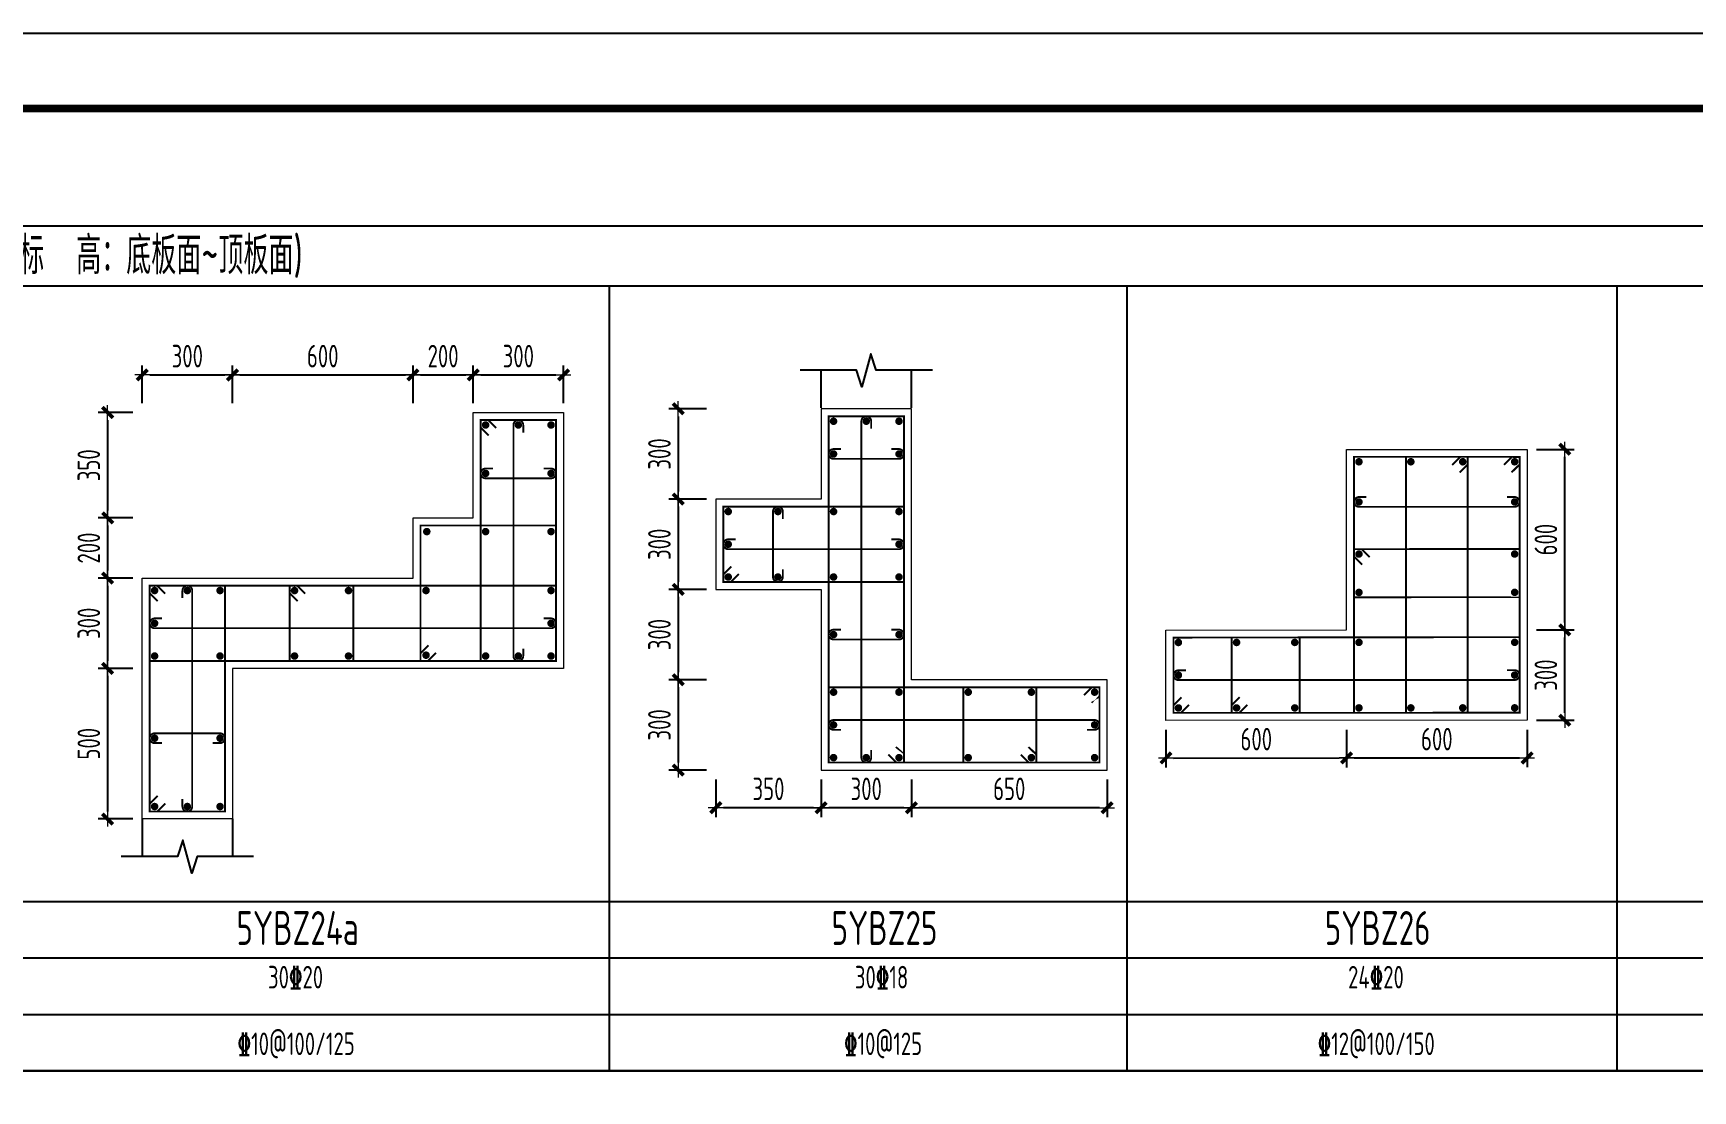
# Model space of a CAD drawing. Extents: x 292423 to 376523, y 106557 to 361882.
# Drawn here: x 321798 to 343859, y 151904 to 165957 of the extents above; entities that cross this region are included whole.
import ezdxf
from ezdxf.enums import TextEntityAlignment as Align

# ---------------------------------------------------------------- set-up
doc = ezdxf.new("R2010")
doc.units = 0
doc.header["$LTSCALE"] = 1000
doc.layers.get('0').update_dxf_attribs({"linetype": 'CONTINUOUS'})
doc.layers.get('Defpoints').update_dxf_attribs({"linetype": 'CONTINUOUS'})
for name, color, linetype in [('1508', 2, 'CONTINUOUS'), ('Note', 7, 'CONTINUOUS'), ('TAB', 7, 'CONTINUOUS'), ('THIN', 7, 'CONTINUOUS'), ('tk', 7, 'CONTINUOUS')]:
    doc.layers.add(name, color=color, linetype=linetype)
for name, color, linetype, lineweight in [('REIN', 6, 'CONTINUOUS', 18), ('Z-柱大样外框', 7, 'ByLayer', 18), ('Z-详图标注', 3, 'CONTINUOUS', 18)]:
    doc.layers.add(name, color=color, linetype=linetype, lineweight=lineweight)
doc.styles.get("Standard").update_dxf_attribs({"font": 'tssdeng.shx', "width": 0.7, "bigfont": 'tssdchn.shx'})
doc.styles.add('TCCAD_Dimension', font='Tssdeng.shx', dxfattribs={"width": 0.7, "bigfont": 'tssdchn.shx'})
doc.dimstyles.new('TCCAD_25_100', dxfattribs={"dimtxt": 300, "dimasz": 100, "dimexe": 125, "dimexo": 125, "dimgap": 100, "dimtad": 1, "dimdec": 0, "dimlfac": 0.25, "dimzin": 0, "dimdsep": 46, "dimtxsty": 'TCCAD_Dimension', "dimblk": '_TCDBK25_100', "dimcen": 0, "dimclrt": 7, "dimadec": 0, "dimazin": 0, "dimtfac": 1, "dimtdec": 0, "dimtix": 1, "dimtmove": 2, "dimatfit": 3, "dimfxl": 1, "dimtolj": 1, "dimtzin": 0, "dimarcsym": 0})

# ---------------------------------------------------------------- blocks, each defined once
blk = doc.blocks.new('_TCDBK25_100')
blk.add_line((-1, 0), (1, 0))
at = {"const_width": 0.5}
blk.add_lwpolyline([(-0.7, -0.7), (0.7, 0.7)], dxfattribs=at)
blk = doc.blocks.new('*D773')
at = {"layer": 'Defpoints', "color": 0}
for p in [(324446.6905298473, 161416.0477188519), (323246.6905298473, 160916.0477188519), (324446.6905298473, 160916.0477188519)]:
    blk.add_point(p, dxfattribs=at)
at = {"layer": 'Z-详图标注', "color": 0, "lineweight": -2}
for p, q in [((323246.6905298473, 161041.0477188519), (323246.6905298473, 161541.0477188519)), ((324446.6905298473, 161041.0477188519), (324446.6905298473, 161541.0477188519)), ((323346.6905298473, 161416.0477188519), (324346.6905298473, 161416.0477188519))]:
    blk.add_line(p, q, dxfattribs=at)
at = {"layer": 'Z-详图标注', "color": 0, "lineweight": -2, "xscale": 100, "yscale": 100, "zscale": 100, "rotation": 180}
blk.add_blockref('_TCDBK25_100', (323246.6905298473, 161416.0477188519), dxfattribs=at)
at = {"layer": 'Z-详图标注', "color": 0, "lineweight": -2, "xscale": 100, "yscale": 100, "zscale": 100}
blk.add_blockref('_TCDBK25_100', (324446.6905298473, 161416.0477188519), dxfattribs=at)
at = {"layer": 'Z-详图标注', "color": 7, "insert": (323846.6905298473, 161666.0477188519), "char_height": 300, "attachment_point": 5, "style": 'TCCAD_Dimension'}
blk.add_mtext('\\A1;300', dxfattribs=at)
blk = doc.blocks.new('*D774')
at = {"layer": 'Defpoints', "color": 0}
for p in [(326846.6905298472, 161416.0477188519), (324446.6905298473, 160916.0477188519, -8.655515482728486e-09), (326846.6905298472, 160916.0477188519, -8.655515482728486e-09)]:
    blk.add_point(p, dxfattribs=at)
at = {"layer": 'Z-详图标注', "color": 0, "lineweight": -2}
for p, q in [((324446.6905298473, 161041.0477188519), (324446.6905298473, 161541.0477188519)), ((326846.6905298472, 161041.0477188519), (326846.6905298472, 161541.0477188519)), ((324546.6905298473, 161416.0477188519), (326746.6905298472, 161416.0477188519))]:
    blk.add_line(p, q, dxfattribs=at)
at = {"layer": 'Z-详图标注', "color": 0, "lineweight": -2, "xscale": 100, "yscale": 100, "zscale": 100, "rotation": 180}
blk.add_blockref('_TCDBK25_100', (324446.6905298473, 161416.0477188519), dxfattribs=at)
at = {"layer": 'Z-详图标注', "color": 0, "lineweight": -2, "xscale": 100, "yscale": 100, "zscale": 100}
blk.add_blockref('_TCDBK25_100', (326846.6905298472, 161416.0477188519), dxfattribs=at)
at = {"layer": 'Z-详图标注', "color": 7, "insert": (325646.6905298473, 161666.0477188519), "char_height": 300, "attachment_point": 5, "style": 'TCCAD_Dimension'}
blk.add_mtext('\\A1;600', dxfattribs=at)
blk = doc.blocks.new('*D775')
at = {"layer": 'Defpoints', "color": 0}
for p in [(328846.6905298473, 161416.0477188518), (327646.6905298473, 160916.0477188519), (328846.6905298473, 160916.0477188519)]:
    blk.add_point(p, dxfattribs=at)
at = {"layer": 'Z-详图标注', "color": 0, "lineweight": -2}
for p, q in [((327646.6905298473, 161041.0477188519), (327646.6905298473, 161541.0477188518)), ((328846.6905298473, 161041.0477188519), (328846.6905298473, 161541.0477188518)), ((327746.6905298473, 161416.0477188518), (328746.6905298473, 161416.0477188518))]:
    blk.add_line(p, q, dxfattribs=at)
at = {"layer": 'Z-详图标注', "color": 0, "lineweight": -2, "xscale": 100, "yscale": 100, "zscale": 100, "rotation": 180}
blk.add_blockref('_TCDBK25_100', (327646.6905298473, 161416.0477188518), dxfattribs=at)
at = {"layer": 'Z-详图标注', "color": 0, "lineweight": -2, "xscale": 100, "yscale": 100, "zscale": 100}
blk.add_blockref('_TCDBK25_100', (328846.6905298473, 161416.0477188518), dxfattribs=at)
at = {"layer": 'Z-详图标注', "color": 7, "insert": (328246.6905298473, 161666.0477188518), "char_height": 300, "attachment_point": 5, "style": 'TCCAD_Dimension'}
blk.add_mtext('\\A1;300', dxfattribs=at)
blk = doc.blocks.new('*D776')
at = {"layer": 'Defpoints', "color": 0}
for p in [(323246.6905298473, 160916.0477188519, -8.655515482728486e-09), (322787.1181685221, 159516.0538223674), (323246.6905298473, 159516.0538223674, -8.655515482728486e-09)]:
    blk.add_point(p, dxfattribs=at)
at = {"layer": 'Z-详图标注', "color": 0, "lineweight": -2}
for p, q in [((323121.6905298473, 160916.0477188519), (322662.1181685221, 160916.0477188519)), ((322787.1181685221, 160816.0477188519), (322787.1181685221, 159616.0538223674)), ((323121.6905298473, 159516.0538223674), (322662.1181685221, 159516.0538223674))]:
    blk.add_line(p, q, dxfattribs=at)
at = {"layer": 'Z-详图标注', "color": 0, "lineweight": -2, "xscale": 100, "yscale": 100, "zscale": 100}
for p, rotation in [((322787.1181685221, 160916.0477188519), 90), ((322787.1181685221, 159516.0538223674), 270)]:
    blk.add_blockref('_TCDBK25_100', p, dxfattribs=dict(at, rotation=rotation))
at = {"layer": 'Z-详图标注', "color": 7, "insert": (322537.118168522, 160216.0507706097), "char_height": 300, "attachment_point": 5, "rotation": 90, "style": 'TCCAD_Dimension'}
blk.add_mtext('\\A1;350', dxfattribs=at)
blk = doc.blocks.new('*D777')
at = {"layer": 'Defpoints', "color": 0}
for p in [(323246.6905298473, 158715.9973648479), (322787.1181685222, 157515.9955615365), (323246.6905298472, 157515.9955615365)]:
    blk.add_point(p, dxfattribs=at)
at = {"layer": 'Z-详图标注', "color": 0, "lineweight": -2}
for p, q in [((323121.6905298473, 158715.9973648479), (322662.1181685222, 158715.9973648479)), ((322787.1181685222, 158615.9973648479), (322787.1181685222, 157615.9955615365)), ((323121.6905298472, 157515.9955615365), (322662.1181685222, 157515.9955615365))]:
    blk.add_line(p, q, dxfattribs=at)
at = {"layer": 'Z-详图标注', "color": 0, "lineweight": -2, "xscale": 100, "yscale": 100, "zscale": 100}
for p, rotation in [((322787.1181685222, 158715.9973648479), 90), ((322787.1181685222, 157515.9955615365), 270)]:
    blk.add_blockref('_TCDBK25_100', p, dxfattribs=dict(at, rotation=rotation))
at = {"layer": 'Z-详图标注', "color": 7, "insert": (322537.1181685221, 158115.9964631922), "char_height": 300, "attachment_point": 5, "rotation": 90, "style": 'TCCAD_Dimension'}
blk.add_mtext('\\A1;300', dxfattribs=at)
blk = doc.blocks.new('*D778')
at = {"layer": 'Defpoints', "color": 0}
for p in [(323246.6905298472, 157515.9955615365), (322787.1181685221, 155516.0033990054), (323246.6905298472, 155516.0033990054)]:
    blk.add_point(p, dxfattribs=at)
at = {"layer": 'Z-详图标注', "color": 0, "lineweight": -2}
for p, q in [((323121.6905298472, 157515.9955615365), (322662.1181685221, 157515.9955615365)), ((322787.1181685221, 157415.9955615365), (322787.1181685221, 155616.0033990054)), ((323121.6905298472, 155516.0033990054), (322662.1181685221, 155516.0033990054))]:
    blk.add_line(p, q, dxfattribs=at)
at = {"layer": 'Z-详图标注', "color": 0, "lineweight": -2, "xscale": 100, "yscale": 100, "zscale": 100}
for p, rotation in [((322787.1181685221, 157515.9955615365), 90), ((322787.1181685221, 155516.0033990054), 270)]:
    blk.add_blockref('_TCDBK25_100', p, dxfattribs=dict(at, rotation=rotation))
at = {"layer": 'Z-详图标注', "color": 7, "insert": (322537.118168522, 156515.999480271), "char_height": 300, "attachment_point": 5, "rotation": 90, "style": 'TCCAD_Dimension'}
blk.add_mtext('\\A1;500', dxfattribs=at)
blk = doc.blocks.new('*D779')
at = {"layer": 'Defpoints', "color": 0}
for p in [(333471.7982475754, 156165.9658336733), (336071.7982475754, 156165.9658336733), (333471.7982475754, 155665.9658336733)]:
    blk.add_point(p, dxfattribs=at)
at = {"layer": 'Z-详图标注', "color": 0, "lineweight": -2}
for p, q in [((333471.7982475754, 156040.9658336733), (333471.7982475754, 155540.9658336733)), ((336071.7982475754, 156040.9658336733), (336071.7982475754, 155540.9658336733)), ((335971.7982475754, 155665.9658336733), (333571.7982475754, 155665.9658336733))]:
    blk.add_line(p, q, dxfattribs=at)
at = {"layer": 'Z-详图标注', "color": 0, "lineweight": -2, "xscale": 100, "yscale": 100, "zscale": 100, "rotation": 180}
blk.add_blockref('_TCDBK25_100', (333471.7982475754, 155665.9658336733), dxfattribs=at)
at = {"layer": 'Z-详图标注', "color": 0, "lineweight": -2, "xscale": 100, "yscale": 100, "zscale": 100}
blk.add_blockref('_TCDBK25_100', (336071.7982475754, 155665.9658336733), dxfattribs=at)
at = {"layer": 'Z-详图标注', "color": 7, "insert": (334771.7982475754, 155915.9658336733), "char_height": 300, "attachment_point": 5, "style": 'TCCAD_Dimension'}
blk.add_mtext('\\A1;650', dxfattribs=at)
blk = doc.blocks.new('*D780')
at = {"layer": 'Defpoints', "color": 0}
for p in [(332271.7982475752, 156165.9658336733), (333471.7982475754, 156165.9658336733), (332271.7982475752, 155665.9658336732)]:
    blk.add_point(p, dxfattribs=at)
at = {"layer": 'Z-详图标注', "color": 0, "lineweight": -2}
for p, q in [((332271.7982475752, 156040.9658336733), (332271.7982475752, 155540.9658336732)), ((333471.7982475754, 156040.9658336733), (333471.7982475754, 155540.9658336732)), ((333371.7982475754, 155665.9658336732), (332371.7982475752, 155665.9658336732))]:
    blk.add_line(p, q, dxfattribs=at)
at = {"layer": 'Z-详图标注', "color": 0, "lineweight": -2, "xscale": 100, "yscale": 100, "zscale": 100, "rotation": 180}
blk.add_blockref('_TCDBK25_100', (332271.7982475752, 155665.9658336732), dxfattribs=at)
at = {"layer": 'Z-详图标注', "color": 0, "lineweight": -2, "xscale": 100, "yscale": 100, "zscale": 100}
blk.add_blockref('_TCDBK25_100', (333471.7982475754, 155665.9658336732), dxfattribs=at)
at = {"layer": 'Z-详图标注', "color": 7, "insert": (332871.7982475753, 155915.9658336732), "char_height": 300, "attachment_point": 5, "style": 'TCCAD_Dimension'}
blk.add_mtext('\\A1;300', dxfattribs=at)
blk = doc.blocks.new('*D781')
at = {"layer": 'Defpoints', "color": 0}
for p in [(330871.7982475751, 156165.9658336733), (332271.7982475752, 156165.9658336733), (330871.7982475751, 155665.9658336733)]:
    blk.add_point(p, dxfattribs=at)
at = {"layer": 'Z-详图标注', "color": 0, "lineweight": -2}
for p, q in [((330871.7982475751, 156040.9658336733), (330871.7982475751, 155540.9658336733)), ((332271.7982475752, 156040.9658336733), (332271.7982475752, 155540.9658336733)), ((332171.7982475752, 155665.9658336733), (330971.7982475751, 155665.9658336733))]:
    blk.add_line(p, q, dxfattribs=at)
at = {"layer": 'Z-详图标注', "color": 0, "lineweight": -2, "xscale": 100, "yscale": 100, "zscale": 100, "rotation": 180}
blk.add_blockref('_TCDBK25_100', (330871.7982475751, 155665.9658336733), dxfattribs=at)
at = {"layer": 'Z-详图标注', "color": 0, "lineweight": -2, "xscale": 100, "yscale": 100, "zscale": 100}
blk.add_blockref('_TCDBK25_100', (332271.7982475752, 155665.9658336733), dxfattribs=at)
at = {"layer": 'Z-详图标注', "color": 7, "insert": (331571.7982475752, 155915.9658336733), "char_height": 300, "attachment_point": 5, "style": 'TCCAD_Dimension'}
blk.add_mtext('\\A1;350', dxfattribs=at)
blk = doc.blocks.new('*D782')
at = {"layer": 'Defpoints', "color": 0}
for p in [(330871.7982475754, 160965.9689807988), (330371.7982475752, 159765.9689807986), (330871.7982475755, 159765.9689807986)]:
    blk.add_point(p, dxfattribs=at)
at = {"layer": 'Z-详图标注', "color": 0, "lineweight": -2}
for p, q in [((330746.7982475754, 160965.9689807988), (330246.7982475752, 160965.9689807988)), ((330371.7982475752, 160865.9689807988), (330371.7982475752, 159865.9689807986)), ((330746.7982475755, 159765.9689807986), (330246.7982475752, 159765.9689807986))]:
    blk.add_line(p, q, dxfattribs=at)
at = {"layer": 'Z-详图标注', "color": 0, "lineweight": -2, "xscale": 100, "yscale": 100, "zscale": 100}
for p, rotation in [((330371.7982475752, 160965.9689807988), 90), ((330371.7982475752, 159765.9689807986), 270)]:
    blk.add_blockref('_TCDBK25_100', p, dxfattribs=dict(at, rotation=rotation))
at = {"layer": 'Z-详图标注', "color": 7, "insert": (330121.7982475752, 160365.9689807988), "char_height": 300, "attachment_point": 5, "rotation": 90, "style": 'TCCAD_Dimension'}
blk.add_mtext('\\A1;300', dxfattribs=at)
blk = doc.blocks.new('*D783')
at = {"layer": 'Defpoints', "color": 0}
for p in [(330871.7982475755, 159765.9689807986), (330371.7982475752, 158565.9689807985), (330871.7982475752, 158565.9689807985)]:
    blk.add_point(p, dxfattribs=at)
at = {"layer": 'Z-详图标注', "color": 0, "lineweight": -2}
for p, q in [((330746.7982475755, 159765.9689807986), (330246.7982475752, 159765.9689807986)), ((330371.7982475752, 159665.9689807986), (330371.7982475752, 158665.9689807985)), ((330746.7982475752, 158565.9689807985), (330246.7982475752, 158565.9689807985))]:
    blk.add_line(p, q, dxfattribs=at)
at = {"layer": 'Z-详图标注', "color": 0, "lineweight": -2, "xscale": 100, "yscale": 100, "zscale": 100}
for p, rotation in [((330371.7982475752, 159765.9689807986), 90), ((330371.7982475752, 158565.9689807985), 270)]:
    blk.add_blockref('_TCDBK25_100', p, dxfattribs=dict(at, rotation=rotation))
at = {"layer": 'Z-详图标注', "color": 7, "insert": (330121.7982475752, 159165.9689807986), "char_height": 300, "attachment_point": 5, "rotation": 90, "style": 'TCCAD_Dimension'}
blk.add_mtext('\\A1;300', dxfattribs=at)
blk = doc.blocks.new('*D784')
at = {"layer": 'Defpoints', "color": 0}
for p in [(330871.7982475752, 158565.9689807985), (330371.7982475752, 157365.9657383058), (330871.7982475752, 157365.9657383058)]:
    blk.add_point(p, dxfattribs=at)
at = {"layer": 'Z-详图标注', "color": 0, "lineweight": -2}
for p, q in [((330746.7982475752, 158565.9689807985), (330246.7982475752, 158565.9689807985)), ((330371.7982475752, 158465.9689807985), (330371.7982475752, 157465.9657383058)), ((330746.7982475752, 157365.9657383058), (330246.7982475752, 157365.9657383058))]:
    blk.add_line(p, q, dxfattribs=at)
at = {"layer": 'Z-详图标注', "color": 0, "lineweight": -2, "xscale": 100, "yscale": 100, "zscale": 100}
for p, rotation in [((330371.7982475752, 158565.9689807985), 90), ((330371.7982475752, 157365.9657383058), 270)]:
    blk.add_blockref('_TCDBK25_100', p, dxfattribs=dict(at, rotation=rotation))
at = {"layer": 'Z-详图标注', "color": 7, "insert": (330121.7982475752, 157965.9673595522), "char_height": 300, "attachment_point": 5, "rotation": 90, "style": 'TCCAD_Dimension'}
blk.add_mtext('\\A1;300', dxfattribs=at)
blk = doc.blocks.new('*D785')
at = {"layer": 'Defpoints', "color": 0}
for p in [(330871.7982475752, 157365.9657383058), (330371.7982475754, 156165.9658336733), (330871.7982475751, 156165.9658336733)]:
    blk.add_point(p, dxfattribs=at)
at = {"layer": 'Z-详图标注', "color": 0, "lineweight": -2}
for p, q in [((330746.7982475752, 157365.9657383058), (330246.7982475754, 157365.9657383058)), ((330371.7982475754, 157265.9657383058), (330371.7982475754, 156265.9658336733)), ((330746.7982475751, 156165.9658336733), (330246.7982475754, 156165.9658336733))]:
    blk.add_line(p, q, dxfattribs=at)
at = {"layer": 'Z-详图标注', "color": 0, "lineweight": -2, "xscale": 100, "yscale": 100, "zscale": 100}
for p, rotation in [((330371.7982475754, 157365.9657383058), 90), ((330371.7982475754, 156165.9658336733), 270)]:
    blk.add_blockref('_TCDBK25_100', p, dxfattribs=dict(at, rotation=rotation))
at = {"layer": 'Z-详图标注', "color": 7, "insert": (330121.7982475753, 156765.9657859896), "char_height": 300, "attachment_point": 5, "rotation": 90, "style": 'TCCAD_Dimension'}
blk.add_mtext('\\A1;300', dxfattribs=at)
blk = doc.blocks.new('*D792')
at = {"layer": 'Defpoints', "color": 0}
for p in [(336855.6676072713, 156826.1337864785), (339255.6675185317, 156826.7158602886), (339255.788783905, 156326.7158749939)]:
    blk.add_point(p, dxfattribs=at)
at = {"layer": 'Z-详图标注', "color": 0, "lineweight": -2}
for p, q in [((336855.6979236146, 156701.1337901548), (336855.819188988, 156201.1338048827)), ((339255.697834875, 156701.7158639649), (339255.8191002483, 156201.7158786702)), ((336955.7888697036, 156326.1580542811), (339155.7887868461, 156326.6916219192))]:
    blk.add_line(p, q, dxfattribs=at)
at = {"layer": 'Z-详图标注', "color": 0, "lineweight": -2, "xscale": 100, "yscale": 100, "zscale": 100}
for p, rotation in [((336855.7888726447, 156326.1338012064), 180.0138959883196), ((339255.788783905, 156326.7158749939), 0.01389598831960133)]:
    blk.add_blockref('_TCDBK25_100', p, dxfattribs=dict(at, rotation=rotation))
at = {"layer": 'Z-详图标注', "color": 7, "insert": (338055.7281955882, 156576.4248307475), "char_height": 300, "attachment_point": 5, "rotation": 0.013895988319601333, "style": 'TCCAD_Dimension'}
blk.add_mtext('\\A1;600', dxfattribs=at)
blk = doc.blocks.new('*D793')
at = {"layer": 'Defpoints', "color": 0}
for p in [(339255.6675185317, 156826.7158602886), (341655.6677889859, 156827.2979341859), (341655.7890543593, 156327.2979488911)]:
    blk.add_point(p, dxfattribs=at)
at = {"layer": 'Z-详图标注', "color": 0, "lineweight": -2}
for p, q in [((339255.697834875, 156701.7158639649), (339255.8191002483, 156201.7158786928)), ((341655.6981053292, 156702.2979378622), (341655.8193707025, 156202.2979525674)), ((339355.788780964, 156326.7401280912), (341555.7890573003, 156327.2736958165))]:
    blk.add_line(p, q, dxfattribs=at)
at = {"layer": 'Z-详图标注', "color": 0, "lineweight": -2, "xscale": 100, "yscale": 100, "zscale": 100}
for p, rotation in [((339255.788783905, 156326.7158750165), 180.0138959883196), ((341655.7890543593, 156327.2979488911), 0.01389598831960133)]:
    blk.add_blockref('_TCDBK25_100', p, dxfattribs=dict(at, rotation=rotation))
at = {"layer": 'Z-详图标注', "color": 7, "insert": (340455.7282864455, 156577.0069046012), "char_height": 300, "attachment_point": 5, "rotation": 0.013895988319601333, "style": 'TCCAD_Dimension'}
blk.add_mtext('\\A1;600', dxfattribs=at)
blk = doc.blocks.new('*D794')
at = {"layer": 'Defpoints', "color": 0}
for p in [(341655.6677889703, 158028.4621091901), (342155.6677889859, 158028.4621091901), (341655.6677889859, 156827.2979341859)]:
    blk.add_point(p, dxfattribs=at)
at = {"layer": 'Z-详图标注', "color": 0, "lineweight": -2}
for p, q in [((341780.6677889703, 158028.4621091901), (342280.6677889859, 158028.4621091901)), ((342155.6677889859, 156927.2979341859), (342155.6677889859, 157928.4621091901)), ((341780.6677889859, 156827.2979341859), (342280.6677889859, 156827.2979341859))]:
    blk.add_line(p, q, dxfattribs=at)
at = {"layer": 'Z-详图标注', "color": 0, "lineweight": -2, "xscale": 100, "yscale": 100, "zscale": 100}
for p, rotation in [((342155.6677889859, 158028.4621091901), 90), ((342155.6677889859, 156827.2979341859), 270)]:
    blk.add_blockref('_TCDBK25_100', p, dxfattribs=dict(at, rotation=rotation))
at = {"layer": 'Z-详图标注', "color": 7, "insert": (341905.6677889859, 157427.880021688), "char_height": 300, "attachment_point": 5, "rotation": 90, "style": 'TCCAD_Dimension'}
blk.add_mtext('\\A1;300', dxfattribs=at)
blk = doc.blocks.new('*D795')
at = {"layer": 'Defpoints', "color": 0}
for p in [(341655.6677889394, 160427.2979341868), (342155.6677889859, 160427.2979341868), (341655.6677889703, 158028.4621091901)]:
    blk.add_point(p, dxfattribs=at)
at = {"layer": 'Z-详图标注', "color": 0, "lineweight": -2}
for p, q in [((341780.6677889394, 160427.2979341868), (342280.6677889859, 160427.2979341868)), ((342155.6677889859, 158128.4621091901), (342155.6677889859, 160327.2979341868)), ((341780.6677889703, 158028.4621091901), (342280.6677889859, 158028.4621091901))]:
    blk.add_line(p, q, dxfattribs=at)
at = {"layer": 'Z-详图标注', "color": 0, "lineweight": -2, "xscale": 100, "yscale": 100, "zscale": 100}
for p, rotation in [((342155.6677889859, 160427.2979341868), 90), ((342155.6677889859, 158028.4621091901), 270)]:
    blk.add_blockref('_TCDBK25_100', p, dxfattribs=dict(at, rotation=rotation))
at = {"layer": 'Z-详图标注', "color": 7, "insert": (341905.6677889859, 159227.8800216885), "char_height": 300, "attachment_point": 5, "rotation": 90, "style": 'TCCAD_Dimension'}
blk.add_mtext('\\A1;600', dxfattribs=at)
blk = doc.blocks.new('A1tk')
at = {"layer": 'tk', "color": 5}
blk.add_lwpolyline([(0, 0), (0, 59400), (84099.99999999988, 59400), (84099.99999999988, 0)], close=True, dxfattribs=at)
at = {"layer": 'tk', "const_width": 100}
blk.add_lwpolyline([(2500, 1000), (83099.99999999988, 1000), (83099.99999999988, 58400), (2500, 58400)], close=True, dxfattribs=at)
blk = doc.blocks.new('*D864')
at = {"layer": 'Defpoints', "color": 0}
for p in [(323246.6905298473, 159516.0538223674, -8.655515482728486e-09), (322787.1181685221, 158715.9973648479), (323246.6905298473, 158715.9973648479, -8.655515482728486e-09)]:
    blk.add_point(p, dxfattribs=at)
at = {"layer": 'Z-详图标注', "color": 0, "lineweight": -2}
for p, q in [((323121.6905298473, 159516.0538223674), (322662.1181685221, 159516.0538223674)), ((322787.1181685221, 159416.0538223674), (322787.1181685221, 158815.9973648479)), ((323121.6905298473, 158715.9973648479), (322662.1181685221, 158715.9973648479))]:
    blk.add_line(p, q, dxfattribs=at)
at = {"layer": 'Z-详图标注', "color": 0, "lineweight": -2, "xscale": 100, "yscale": 100, "zscale": 100}
for p, rotation in [((322787.1181685221, 159516.0538223674), 90), ((322787.1181685221, 158715.9973648479), 270)]:
    blk.add_blockref('_TCDBK25_100', p, dxfattribs=dict(at, rotation=rotation))
at = {"layer": 'Z-详图标注', "color": 7, "insert": (322537.118168522, 159116.0255936077), "char_height": 300, "attachment_point": 5, "rotation": 90, "style": 'TCCAD_Dimension'}
blk.add_mtext('\\A1;200', dxfattribs=at)
blk = doc.blocks.new('*D865')
at = {"layer": 'Defpoints', "color": 0}
for p in [(327646.6905298473, 161416.0477188519), (326846.6905298472, 160916.0477188519, -8.655515482728486e-09), (327646.6905298473, 160916.0477188519, -8.655515482728486e-09)]:
    blk.add_point(p, dxfattribs=at)
at = {"layer": 'Z-详图标注', "color": 0, "lineweight": -2}
for p, q in [((326846.6905298472, 161041.0477188519), (326846.6905298472, 161541.0477188519)), ((327646.6905298473, 161041.0477188519), (327646.6905298473, 161541.0477188519)), ((326946.6905298472, 161416.0477188519), (327546.6905298473, 161416.0477188519))]:
    blk.add_line(p, q, dxfattribs=at)
at = {"layer": 'Z-详图标注', "color": 0, "lineweight": -2, "xscale": 100, "yscale": 100, "zscale": 100, "rotation": 180}
blk.add_blockref('_TCDBK25_100', (326846.6905298472, 161416.0477188519), dxfattribs=at)
at = {"layer": 'Z-详图标注', "color": 0, "lineweight": -2, "xscale": 100, "yscale": 100, "zscale": 100}
blk.add_blockref('_TCDBK25_100', (327646.6905298473, 161416.0477188519), dxfattribs=at)
at = {"layer": 'Z-详图标注', "color": 7, "insert": (327246.6905298473, 161666.0477188519), "char_height": 300, "attachment_point": 5, "style": 'TCCAD_Dimension'}
blk.add_mtext('\\A1;200', dxfattribs=at)

msp = doc.modelspace()

# ---------------------------------------------------------------- linework, layer by layer
at = {"layer": 'REIN', "color": 210, "const_width": 25}
for points, elevation in [([(327852.7565470252, 160609.9817016739), (327746.6905298473, 160716.0477188519), (327746.6905298472, 160816.0477188519), (328746.6905298473, 160816.0477188519), (328746.6905298472, 157616.0527820009), (327746.6905298472, 157616.042378281), (327746.6905298472, 160816.0477188519), (327846.6905298472, 160816.0477188519), (327952.7565470252, 160709.9817016739)], 8.655515482733942e-09), ([(333165.7322303973, 156372.0318508513), (333271.7982475754, 156265.9658336734), (333371.7982475754, 156265.9658336733), (333371.7982475754, 160865.9689807986), (332371.7982475752, 160865.9689807985), (332371.7982475752, 156265.9658336733), (333371.7982475754, 156265.9658336733), (333371.7982475752, 156365.9658336733), (333265.7322303973, 156472.0318508513)], -3.721519155025454e-08), ([(341349.6017717635, 160221.2319170075), (341455.6677889407, 160327.2979341863), (341555.6677889407, 160327.2979341866), (341555.6677889847, 156927.2736840506), (339355.667526043, 156926.7401163078), (339355.667781405, 160327.2979341814), (341555.6677889407, 160327.2979341866), (341555.6677889419, 160227.2979341866), (341449.6017717647, 160121.2319170077)], 8.655515482733942e-09), ([(331077.8642647534, 158872.0349979766), (330971.7982475752, 158765.9689807985), (330971.7982475752, 158665.9689807986), (333371.7982475755, 158665.9689807988), (333371.7982475754, 159665.9689807985), (330971.7982475754, 159665.9689807986), (330971.7982475752, 158665.9689807986), (331071.7982475752, 158665.9689807985), (331177.8642647532, 158772.0349979766)], -3.721519155025454e-08), ([(327152.7565470252, 157722.1198395455), (327046.6905298472, 157616.0538223675), (326946.6905298472, 157616.0538223675), (326946.6905298472, 159416.0538223675), (328746.6905298472, 159416.0538223674), (328746.6905298472, 157616.0538223675), (326946.6905298472, 157616.0538223675), (326946.6905298472, 157716.0538223675), (327052.7565470252, 157822.1198395455)], 8.655515482733942e-09), ([(323452.7570803731, 158409.9328867084), (323346.6905298472, 158515.9983705358), (323346.6905298472, 158615.9983705358), (328746.6905298473, 158616.0526779533), (328746.6905298472, 157616.0527820009), (323346.6905298473, 157615.996601914), (323346.6905298472, 158615.9983705358), (323446.6905298422, 158615.9993762287), (323552.7570803681, 158509.9338924013)], 8.655515482733942e-09), ([(323552.7565470252, 155722.0694161835), (323446.6905298473, 155616.0033990055), (323346.6905298472, 155616.0033990054), (323346.6905298472, 158615.9983705358), (324346.6905298473, 158616.0084274649), (324346.6905298473, 155616.0033990054), (323346.6905298472, 155616.0033990054), (323346.6905298473, 155716.0033990054), (323452.7565470253, 155822.0694161835)], 8.655515482733942e-09), ([(337161.720781765, 157032.2611660813), (337055.667619473, 156926.1822955751), (336955.6676224141, 156926.1580424995), (336955.6677738083, 157926.1822548543), (341555.6677889716, 157928.4135901367), (341555.6677889847, 156927.2736840506), (336955.6676224141, 156926.1580424995), (336955.6676375531, 157026.1580424995), (337061.7207998451, 157132.2369130057)], 8.655515482733942e-09), ([(335865.7322303975, 157059.899721128), (335971.7982475755, 157165.9657383059), (335971.7982475754, 157265.9657383059), (332371.7982475755, 157265.9657383059), (332371.7982475752, 156265.9658336733), (335971.7982475752, 156265.9658336733), (335971.7982475754, 157265.9657383059), (335871.7982475754, 157265.9657383059), (335765.7322303973, 157159.899721128)], -3.721519155025454e-08)]:
    msp.add_lwpolyline(points, dxfattribs=dict(at, elevation=elevation))
at = {"layer": 'REIN', "color": 6, "const_width": 25}
for points, elevation in [([(328311.6905298472, 157781.0475801445), (328311.6905298473, 157681.0475801445, -1), (328181.6905298472, 157681.0475801446), (328181.6905298472, 160751.0477188519, -1), (328311.6905298472, 160751.0477188519), (328311.6905298472, 160651.0477188519)], 8.655515482733942e-09), ([(332936.7982475754, 156430.9658336733), (332936.7982475752, 156330.9658336734, -1), (332806.7982475752, 156330.9658336734), (332806.7982475754, 160800.9689807985, -1), (332936.7982475754, 160800.9689807985), (332936.7982475754, 160700.9689807986)], -3.721519155025454e-08), ([(333206.7982475754, 160430.9689807985), (333306.7982475754, 160430.9689807985, -1), (333306.7982475754, 160300.9689807985), (332436.7982475752, 160300.9689807985, -1), (332436.7982475752, 160430.9689807985), (332536.7982475752, 160430.9689807985)], -3.721519155025454e-08), ([(328581.6905298473, 160172.5509732731), (328681.6905298473, 160172.5509732731, -1), (328681.6905298473, 160042.5509732731), (327811.6905298472, 160042.5509732731, -1), (327811.6905298472, 160172.5509732731), (327911.6905298472, 160172.5509732731)], 8.655515482733942e-09), ([(341390.6677889483, 159793.6583788316), (341490.6677889483, 159793.6583788316, -1), (341490.6677889483, 159663.6583788316), (339420.6677364506, 159663.6583788161, -1), (339420.6677364506, 159793.6583788161), (339520.6677364506, 159793.6583788161)], 8.655515482733942e-09), ([(331761.7982475755, 158830.9689807985), (331761.7982475755, 158730.9689807985, -1), (331631.7982475755, 158730.9689807986), (331631.7982475754, 159600.9689807985, -1), (331761.7982475755, 159600.9689807985), (331761.7982475754, 159500.9689807986)], -3.721519155025454e-08), ([(333206.7982475754, 159230.9689807986), (333306.7982475755, 159230.9689807986, -1), (333306.7982475754, 159100.9689807986), (331036.7982475754, 159100.9689807986, -1), (331036.7982475754, 159230.9689807985), (331136.7982475755, 159230.9689807985)], -3.721519155025454e-08), ([(323781.6905298473, 158451.0033989972), (323781.6905298473, 158551.003398997, -1), (323911.6905298473, 158551.003398997), (323911.6905298472, 155681.0033990055, -1), (323781.6905298473, 155681.0033990055), (323781.6905298473, 155781.0033990054)], 8.655515482733942e-09), ([(328581.6898648814, 158181.0510419703), (328681.6898648763, 158181.0520650026, -1), (328681.6911948184, 158051.0520650096), (323411.6911948183, 158050.9981511996, -1), (323411.6898648763, 158180.9981511928), (323511.6898648709, 158180.9991742251)], 8.655515482733942e-09), ([(333206.7982475754, 158030.9673595523), (333306.7982475754, 158030.9673595523, -1), (333306.7982475754, 157900.9673595523), (332436.7982475755, 157900.9673595522, -1), (332436.7982475755, 158030.9673595522), (332536.7982475754, 158030.9673595522)], -3.721519155025454e-08), ([(341390.6441484788, 157492.783602626), (341490.6441418612, 157492.8199828059, -1), (341490.691436095, 157362.8199914088), (337020.6913452317, 157361.1937972281, -1), (337020.6440509979, 157491.1937886252), (337120.6440443803, 157491.2301688051)], 8.655515482733942e-09), ([(323511.6908679668, 156524.1100649851), (323411.6908679682, 156524.1095447992, -1), (323411.6901917264, 156654.1095447974), (324281.6901917264, 156654.1140704155, -1), (324281.6908679682, 156524.1140704173), (324181.6908679696, 156524.1135502313)], 8.655515482733942e-09), ([(332536.7982475752, 156700.9657859896), (332436.7982475752, 156700.9657859896, -1), (332436.7982475752, 156830.9657859896), (335906.7982475754, 156830.9657859897, -1), (335906.7982475755, 156700.9657859897), (335806.7982475755, 156700.9657859896)], -3.721519155025454e-08)]:
    msp.add_lwpolyline(points, format="xyb", dxfattribs=dict(at, elevation=elevation))
at = {"layer": 'REIN', "color": 6, "const_width": 50}
for points, elevation in [([(332411.7982475752, 160800.9689807985, 1), (332461.7982475752, 160800.9689807985, 1)], -3.721519155025454e-08), ([(332846.7982475754, 160800.9689807985, 1), (332896.7982475754, 160800.9689807985, 1)], -3.721519155025454e-08), ([(333281.7982475754, 160800.9689807985, 1), (333331.7982475754, 160800.9689807986, 1)], -3.721519155025454e-08), ([(327786.6905298473, 160751.0477188519, 1), (327836.6905298472, 160751.047718852, 1)], 8.655515482733942e-09), ([(328221.6905298472, 160751.0477188519, 1), (328271.6905298472, 160751.0477188519, 1)], 8.655515482733942e-09), ([(328656.6905298473, 160751.0477188519, 1), (328706.6905298472, 160751.0477188519, 1)], 8.655515482733942e-09), ([(332411.7982475752, 160365.9689807986, 1), (332461.7982475754, 160365.9689807986, 1)], -3.721519155025454e-08), ([(333281.7982475754, 160365.9689807985, 1), (333331.7982475754, 160365.9689807985, 1)], -3.721519155025454e-08), ([(339395.6677765239, 160262.2979341816, 1), (339445.6677765239, 160262.2979341816, 1)], 8.655515482733942e-09), ([(340085.6677806631, 160262.2979341832, 1), (340135.6677806631, 160262.2979341832, 1)], 8.655515482733942e-09), ([(340775.6677848023, 160262.2979341848, 1), (340825.6677848023, 160262.2979341848, 1)], 8.655515482733942e-09), ([(341465.6677889415, 160262.2979341864, 1), (341515.6677889415, 160262.2979341864, 1)], 8.655515482733942e-09), ([(327786.6905298472, 160107.5509732733, 1), (327836.6905298473, 160107.5509732732, 1)], 8.655515482733942e-09), ([(328656.6905298473, 160107.5509732731, 1), (328706.6905298473, 160107.5509732731, 1)], 8.655515482733942e-09), ([(339395.6677364506, 159728.6583788162, 1), (339445.6677364507, 159728.6583788161, 1)], 8.655515482733942e-09), ([(341465.6677889483, 159728.6583788315, 1), (341515.6677889483, 159728.6583788316, 1)], 8.655515482733942e-09), ([(331011.7982475754, 159600.9689807986, 1), (331061.7982475755, 159600.9689807985, 1)], -3.721519155025454e-08), ([(331671.7982475754, 159600.9689807985, 1), (331721.7982475755, 159600.9689807985, 1)], -3.721519155025454e-08), ([(332411.7982475752, 159600.9689807985, 1), (332461.7982475752, 159600.9689807985, 1)], -3.721519155025454e-08), ([(333281.7982475754, 159600.9689807985, 1), (333331.7982475755, 159600.9689807985, 1)], -3.721519155025454e-08), ([(327004.5930848752, 159334.345851656, 1), (327054.5930848753, 159334.3458516559, 1)], 8.655515482733942e-09), ([(327786.6905298472, 159334.345851656, 1), (327836.6905298473, 159334.3458516559, 1)], 8.655515482733942e-09), ([(328656.6905298473, 159334.3458516558, 1), (328706.6905298473, 159334.3458516558, 1)], 8.655515482733942e-09), ([(331011.7982475755, 159165.9689807985, 1), (331061.7982475754, 159165.9689807986, 1)], -3.721519155025454e-08), ([(333281.7982475754, 159165.9689807986, 1), (333331.7982475754, 159165.9689807986, 1)], -3.721519155025454e-08), ([(339395.667718453, 159035.9740258964, 1), (339445.667718453, 159035.9740258964, 1)], 8.655515482733942e-09), ([(341465.6677889515, 159036.308726218, 1), (341515.6677889515, 159036.308726218, 1)], 8.655515482733942e-09), ([(331011.7982475752, 158730.9689807985, 1), (331061.7982475752, 158730.9689807986, 1)], -3.721519155025454e-08), ([(331671.7982475755, 158730.9689807986, 1), (331721.7982475755, 158730.9689807986, 1)], -3.721519155025454e-08), ([(332411.7982475754, 158730.9689807986, 1), (332461.7982475754, 158730.9689807986, 1)], -3.721519155025454e-08), ([(333281.7982475754, 158730.9689807988, 1), (333331.7982475755, 158730.9689807988, 1)], -3.721519155025454e-08), ([(323386.6905298472, 158550.9990242329, 1), (323436.6905298473, 158550.9990242329, 1)], 8.655515482733942e-09), ([(323821.6905298473, 158551.003398997, 1), (323871.6905298473, 158551.0033989971, 1)], 8.655515482733942e-09), ([(324256.6905298473, 158551.0077737613, 1), (324306.6905298473, 158551.0077737613, 1)], 8.655515482733942e-09), ([(325246.7945703787, 158551.0183083945, 1), (325296.7945703788, 158551.0183083946, 1)], 8.655515482733942e-09), ([(325964.2945703787, 158551.0255242412, 1), (326014.2945703788, 158551.0255242412, 1)], 8.655515482733942e-09), ([(326994.6938172572, 158551.0432747212, 1), (327044.6938172571, 158551.0432747212, 1)], 8.655515482733942e-09), ([(328656.6905298472, 158551.0520242495, 1), (328706.6905298472, 158551.0520242496, 1)], 8.655515482733942e-09), ([(339395.6676603822, 158526.3636361667, 1), (339445.6676603822, 158526.3636361667, 1)], 8.655515482733942e-09), ([(341465.6677889615, 158527.0330368051, 1), (341515.6677889615, 158527.0330368051, 1)], 8.655515482733942e-09), ([(323386.6905298472, 158115.9981511962, 1), (323436.6905298473, 158115.9981511961, 1)], 8.655515482733942e-09), ([(328656.6905298472, 158116.0520650061, 1), (328706.6905298472, 158116.0520650061, 1)], 8.655515482733942e-09), ([(332411.7982475754, 157965.9673595522, 1), (332461.7982475754, 157965.9673595522, 1)], -3.721519155025454e-08), ([(333281.7982475755, 157965.9673595523, 1), (333331.7982475755, 157965.9673595523, 1)], -3.721519155025454e-08), ([(326994.6938172572, 157692.3630663693, 1), (327044.6938172571, 157692.3630663692, 1)], 8.655515482733942e-09), ([(336995.6677639727, 157861.21377694, 1), (337045.6677639727, 157861.21377694, 1)], 8.655515482733942e-09), ([(337769.0010316085, 157861.5888999399, 1), (337819.0010316085, 157861.5888999399, 1)], 8.655515482733942e-09), ([(338542.3342992442, 157861.9640229398, 1), (338592.3342992442, 157861.9640229398, 1)], 8.655515482733942e-09), ([(339395.6675963038, 157862.3779517848, 1), (339445.6675963038, 157862.3779517848, 1)], 8.655515482733942e-09), ([(341465.6677889726, 157863.382052752, 1), (341515.6677889726, 157863.382052752, 1)], 8.655515482733942e-09), ([(323386.6905298472, 157680.9972781592, 1), (323436.6905298472, 157680.9972781592, 1)], 8.655515482733942e-09), ([(324256.6905298472, 157681.0063293954, 1), (324306.6905298473, 157681.0063293954, 1)], 8.655515482733942e-09), ([(325246.7945703787, 157681.017227292, 1), (325296.7945703788, 157681.017227292, 1)], 8.655515482733942e-09), ([(325964.2945703788, 157681.0246919609, 1), (326014.2945703788, 157681.024691961, 1)], 8.655515482733942e-09), ([(327786.6905298472, 157681.0430545264, 1), (327836.6905298473, 157681.0430545264, 1)], 8.655515482733942e-09), ([(328221.6905298472, 157681.0475801446, 1), (328271.6905298473, 157681.0475801445, 1)], 8.655515482733942e-09), ([(328656.6905298472, 157681.0521057626, 1), (328706.6905298472, 157681.0521057627, 1)], 8.655515482733942e-09), ([(336995.6676981148, 157426.1937929266, 1), (337045.6676981148, 157426.1937929266, 1)], 8.655515482733942e-09), ([(341465.6677889781, 157427.8199871073, 1), (341515.6677889781, 157427.8199871073, 1)], 8.655515482733942e-09), ([(332411.7982475755, 157200.9657383059, 1), (332461.7982475754, 157200.9657383059, 1)], -3.721519155025454e-08), ([(333281.7982475754, 157200.9657383059, 1), (333331.7982475754, 157200.9657383059, 1)], -3.721519155025454e-08), ([(334201.7982475755, 157200.9657383059, 1), (334251.7982475755, 157200.9657383059, 1)], -3.721519155025454e-08), ([(335041.7982475754, 157200.9657383059, 1), (335091.7982475754, 157200.9657383059, 1)], -3.721519155025454e-08), ([(335881.7982475754, 157200.9657383059, 1), (335931.7982475755, 157200.9657383059, 1)], -3.721519155025454e-08), ([(336995.6676322569, 156991.1738089132, 1), (337045.6676322569, 156991.1738089132, 1)], 8.655515482733942e-09), ([(337769.0009293601, 156991.3613660279, 1), (337819.0009293601, 156991.3613660279, 1)], 8.655515482733942e-09), ([(338542.3342264634, 156991.5489231427, 1), (338592.3342264634, 156991.5489231427, 1)], 8.655515482733942e-09), ([(339395.6675309252, 156991.7558827203, 1), (339445.6675309252, 156991.7558827203, 1)], 8.655515482733942e-09), ([(340085.6676169447, 156991.9232289677, 1), (340135.6676169447, 156991.9232289677, 1)], 8.655515482733942e-09), ([(340775.6677029642, 156992.0905752152, 1), (340825.6677029642, 156992.0905752152, 1)], 8.655515482733942e-09), ([(341465.6677889837, 156992.2579214627, 1), (341515.6677889837, 156992.2579214627, 1)], 8.655515482733942e-09), ([(323386.6905298473, 156589.1095447983, 1), (323436.6905298473, 156589.1095447983, 1)], 8.655515482733942e-09), ([(324256.6905298473, 156589.1140704164, 1), (324306.6905298473, 156589.1140704165, 1)], 8.655515482733942e-09), ([(332411.7982475752, 156765.9657859896, 1), (332461.7982475754, 156765.9657859896, 1)], -3.721519155025454e-08), ([(335881.7982475754, 156765.9657859896, 1), (335931.7982475754, 156765.9657859896, 1)], -3.721519155025454e-08), ([(332411.7982475752, 156330.9658336733, 1), (332461.7982475752, 156330.9658336733, 1)], -3.721519155025454e-08), ([(332846.7982475754, 156330.9658336733, 1), (332896.7982475754, 156330.9658336733, 1)], -3.721519155025454e-08), ([(333281.7982475752, 156330.9658336733, 1), (333331.7982475752, 156330.9658336733, 1)], -3.721519155025454e-08), ([(334201.7982475752, 156330.9658336733, 1), (334251.7982475754, 156330.9658336733, 1)], -3.721519155025454e-08), ([(335041.7982475752, 156330.9658336733, 1), (335091.7982475754, 156330.9658336734, 1)], -3.721519155025454e-08), ([(335881.7982475754, 156330.9658336733, 1), (335931.7982475752, 156330.9658336733, 1)], -3.721519155025454e-08), ([(323386.6905298472, 155681.0033990054, 1), (323436.6905298473, 155681.0033990054, 1)], 8.655515482733942e-09), ([(323821.6905298473, 155681.0033990055, 1), (323871.6905298472, 155681.0033990054, 1)], 8.655515482733942e-09), ([(324256.6905298473, 155681.0033990055, 1), (324306.6905298473, 155681.0033990054, 1)], 8.655515482733942e-09)]:
    msp.add_lwpolyline(points, format="xyb", close=True, dxfattribs=dict(at, elevation=elevation))
at = {"layer": 'REIN', "color": 6, "const_width": 25}
for points, elevation in [([(340659.601767924, 160221.2319183338), (340765.667786429, 160327.2979341848), (340865.667786429, 160327.297934185), (340865.667701338, 156927.1063378027), (340045.66761369, 156926.9074625557), (340045.6677839171, 160327.297934183), (340865.667786429, 160327.297934185), (340865.6677839264, 160227.297934185), (340759.6017654214, 160121.2319183341)], 8.655515482733942e-09), ([(339461.7423036318, 158894.9060709782), (339355.667715824, 159000.9635168338), (339355.6677233334, 159100.9635168338), (341555.6677889507, 159101.3192369808), (341555.6677889623, 158462.0540532319), (339355.6676554995, 158461.3426129409), (339355.6677233334, 159100.9635168338), (339455.6677220263, 159100.9796859307), (339561.7423098341, 158994.9222400751)], 8.655515482733942e-09), ([(325412.8611208996, 158509.9531765631), (325306.7945703737, 158616.0186603903), (325206.7945703788, 158616.0176546976), (325206.7945703787, 157616.0165510467), (326054.2945703788, 157616.0253681992), (326054.2945703788, 158616.0261779449), (325206.7945703788, 158616.0176546976), (325206.7945703787, 158516.0176546974), (325312.8611209046, 158409.9521708701)], 8.655515482733942e-09), ([(337935.0540792742, 157032.4487249939), (337829.0009187799, 156926.3698526904), (337729.000921721, 156926.3455996148), (337729.001039242, 157926.5573778532), (338632.3343046819, 157926.9955603271), (338632.3342210296, 156926.5646857293), (337729.000921721, 156926.3455996148), (337729.0009334706, 157026.3455996148), (337835.0540939649, 157132.4244719183)], 8.655515482733942e-09), ([(334925.7322303973, 156372.0318508513), (335031.7982475754, 156265.9658336733), (335131.7982475754, 156265.9658336734), (335131.7982475754, 157265.9657383059), (334161.7982475755, 157265.9657383059), (334161.7982475752, 156265.9658336733), (335131.7982475754, 156265.9658336734), (335131.7982475752, 156365.9658336733), (335025.7322303973, 156472.0318508513)], -3.721519155025454e-08)]:
    msp.add_lwpolyline(points, dxfattribs=dict(at, elevation=elevation))
at = {"layer": 'TAB'}
for p, q in [((295391.9223657661, 163397.7169727231), (356799.5568179817, 163397.7169727222, 8.655515482728058e-09)), ((297191.9223657661, 162599.3526833346), (356799.5568179816, 162599.352683334, 8.655515482728048e-09)), ((329456.2039857592, 162599.3526833338), (329456.2039857593, 152168.7752902563, -1.42586483970629e-07)), ((336333.2468734906, 162599.3526833338), (336333.2468734908, 152168.7752902563, -1.42586483970629e-07)), ((342847.4772479656, 162599.3526833338), (342847.4772479658, 152168.7752902563, -1.42586483970629e-07)), ((295391.9223657663, 154418.7752902572, -1.512419994533505e-07), (356799.5568179818, 154418.7752902563, -1.425864839706224e-07)), ((295391.9223657663, 153668.7752902572, -1.512419994533505e-07), (356799.5568179818, 153668.7752902563, -1.425864839706224e-07)), ((295391.9223657663, 152918.7752902572, -1.512419994533505e-07), (356799.5568179819, 152918.7752902564, -1.425864839706224e-07)), ((356799.5568179819, 152168.7752902565, -1.425864839706224e-07), (295391.922365766, 152168.7752902572, -1.512419994533505e-07)), ((295391.9223657658, 152168.7752902573, -1.512419994533505e-07), (356799.5568179819, 152168.7752902564, -1.425864839706225e-07))]:
    msp.add_line(p, q, dxfattribs=at)
at = {"layer": 'THIN'}
for p, q in [((332271.7982475754, 160978.0452755586, -3.721519155025476e-08), (332271.7982475754, 161478.0452755587, -3.721519155025476e-08)), ((333471.7982475754, 160978.0452755586, -3.721519155025476e-08), (333471.7982475754, 161478.0452755586, -3.721519155025476e-08)), ((323246.6905298472, 155516.0033990054, 8.655515482728486e-09), (323246.6905298473, 155016.0033990054, 8.655515482728486e-09)), ((324446.6905298473, 155516.0033990054, 8.655515482728486e-09), (324446.6905298472, 155016.0033990055, 8.655515482728486e-09))]:
    msp.add_line(p, q, dxfattribs=at)
for points, elevation in [([(333751.7982475754, 161478.0452755587), (333001.7982475755, 161478.0452755587), (332931.7982475755, 161698.0452755587), (332811.7982475754, 161258.0452755586), (332741.7982475754, 161478.0452755587), (331991.7982475754, 161478.0452755587)], 5.806202543120391e-08), ([(324726.6905298472, 155016.0033990054), (323976.6905298473, 155016.0033990055), (323906.6905298472, 154796.0033990054), (323786.6905298472, 155236.0033990054), (323716.6905298473, 155016.0033990055), (322966.6905298472, 155016.0033990054)], 1.039327324641872e-07)]:
    msp.add_lwpolyline(points, dxfattribs=dict(at, elevation=elevation))
at = {"layer": 'Z-柱大样外框'}
msp.add_line((323246.6905298473, 158715.9973648479, 8.655515482733942e-09), (323246.6905298473, 158715.9973648479, 8.655515482733942e-09), dxfattribs=at)
for points, elevation in [([(323246.6905298473, 158715.9973648479), (326846.6905298472, 158716.0335697929), (326846.6905298472, 159516.0538223674), (327646.6905298472, 159516.0538223674), (327646.6905298473, 160916.0477188519), (328846.6905298473, 160916.0477188519), (328846.6905298473, 157516.0538223675), (324446.6905298472, 157516.0080460004), (324446.6905298473, 155516.0033990054), (323246.6905298472, 155516.0033990054)], 8.655515482733942e-09), ([(330871.7982475752, 158565.9689807985), (332271.7982475755, 158565.9689807987), (332271.7982475752, 156165.9658336733), (336071.7982475754, 156165.9658336733), (336071.7982475755, 157365.9657383059), (333471.7982475755, 157365.9657383059), (333471.7982475755, 160965.9689807986), (332271.7982475754, 160965.9689807985), (332271.7982475752, 159765.9689807985), (330871.7982475755, 159765.9689807986)], -3.721519155025454e-08), ([(339255.6677889145, 160427.2979341812), (341655.6677889394, 160427.2979341868), (341655.6677889859, 156827.2979341859), (336855.6676072714, 156826.1337864785), (336855.6677889401, 158026.1337593379), (339255.6676086884, 158027.2979341765), (339255.6677889145, 160427.2979341812)], 8.655515482733942e-09)]:
    msp.add_lwpolyline(points, close=True, dxfattribs=dict(at, elevation=elevation))

# ---------------------------------------------------------------- block references
at = {"layer": '1508'}
msp.add_blockref('A1tk', (292422.6344298457, 106556.823472526), dxfattribs=at)

# ---------------------------------------------------------------- texts
at = {"layer": 'Note', "color": 7, "width": 0.7}
msp.add_text('地  下  室  剪  力  墙  柱  表  (标  高：底板面~顶板面)', height=500, dxfattribs=at).set_placement((320405.0463518259, 163008.4715975034, 2.658614415674434e-08), align=Align.MIDDLE)
at = {"layer": 'TAB', "width": 0.7}
for s, height, p in [('5YBZ24a', 450, (325312.5276959458, 154067.6543919524, -1.181929707649277e-07)), ('5YBZ25', 450, (333113.6461444096, 154067.6543919524, -1.181929707649277e-07)), ('5YBZ26', 450, (339669.2448366833, 154067.6543919524, -1.181929707649277e-07)), ('%%13210@100/125', 300, (325293.4710220199, 152528.7850397079, -1.181929707649277e-07)), ('%%13210@125', 300, (333094.5894704838, 152528.7850397079, -1.181929707649277e-07)), ('%%13212@100/150', 300, (339650.1881627575, 152528.7850397079, -1.181929707649277e-07))]:
    msp.add_text(s, height=height, dxfattribs=at).set_placement(p, align=Align.MIDDLE_CENTER)
for s, p in [('30%%13220', (324919.3385896239, 153173.8192898275, -1.181929707649277e-07)), ('30%%13218', (332720.4570380877, 153173.8192898275, -1.181929707649277e-07)), ('24%%13220', (339276.0557303615, 153173.8192898276, -1.181929707649277e-07))]:
    msp.add_text(s, height=300, dxfattribs=at).set_placement(p, align=Align.BOTTOM_LEFT)

# ---------------------------------------------------------------- dimensions: what is measured, and where the dimension line sits
at = {"layer": 'Z-详图标注'}
for base, p1, p2, picture, middle in [((324446.6905298473, 161416.0477188519, 8.655515482728486e-09), (323246.6905298473, 160916.0477188519, 8.655515482728486e-09), (324446.6905298473, 160916.0477188519, 8.655515482728486e-09), '*D773', (323846.6905298473, 161666.0477188519, 8.655515482728486e-09)), ((326846.6905298472, 161416.0477188519, 8.655515482728486e-09), (324446.6905298473, 160916.0477188519), (326846.6905298472, 160916.0477188519), '*D774', (325646.6905298473, 161666.0477188519, 8.655515482728486e-09)), ((327646.6905298473, 161416.0477188519, 8.655515482728486e-09), (326846.6905298472, 160916.0477188519), (327646.6905298473, 160916.0477188519), '*D865', (327246.6905298473, 161666.0477188519, 8.655515482728486e-09)), ((328846.6905298473, 161416.0477188518, 8.655515482728486e-09), (327646.6905298473, 160916.0477188519, 8.655515482728486e-09), (328846.6905298473, 160916.0477188519, 8.655515482728486e-09), '*D775', (328246.6905298473, 161666.0477188518, 8.655515482728486e-09))]:
    dim = msp.add_linear_dim(base=base, p1=p1, p2=p2, dimstyle='TCCAD_25_100', dxfattribs=at)
    dim.commit()
    dim.dimension.update_dxf_attribs({"geometry": picture, "text_midpoint": middle})
for base, p1, p2, angle, picture, middle in [((330371.7982475752, 159765.9689807986, -3.721519155025454e-08), (330871.7982475754, 160965.9689807988, -3.721519155025454e-08), (330871.7982475755, 159765.9689807986, -3.721519155025454e-08), 270, '*D782', (330121.7982475752, 160365.9689807988, -3.721519155025454e-08)), ((322787.1181685221, 159516.0538223674, 8.655515482728486e-09), (323246.6905298473, 160916.0477188519), (323246.6905298473, 159516.0538223674), 270, '*D776', (322537.118168522, 160216.0507706097, 8.655515482728486e-09)), ((342155.6677889859, 160427.2979341868, 8.65551548273455e-09), (341655.6677889703, 158028.4621091901, 8.65551548273455e-09), (341655.6677889394, 160427.2979341868, 8.65551548273455e-09), 90.00000000083378, '*D795', (341905.6677889859, 159227.8800216885, 8.65551548273455e-09)), ((330371.7982475752, 158565.9689807985, -3.721519155025454e-08), (330871.7982475755, 159765.9689807986, -3.721519155025454e-08), (330871.7982475752, 158565.9689807985, -3.721519155025454e-08), 270, '*D783', (330121.7982475752, 159165.9689807986, -3.721519155025454e-08)), ((322787.1181685221, 158715.9973648479, 8.655515482728486e-09), (323246.6905298473, 159516.0538223674), (323246.6905298473, 158715.9973648479), 270, '*D864', (322537.118168522, 159116.0255936077, 8.655515482728486e-09)), ((322787.1181685222, 157515.9955615365, 8.655515482728486e-09), (323246.6905298473, 158715.9973648479, 8.655515482728486e-09), (323246.6905298472, 157515.9955615365, 8.655515482728486e-09), 270, '*D777', (322537.1181685221, 158115.9964631922, 8.655515482728486e-09)), ((330371.7982475752, 157365.9657383058, -3.721519155025454e-08), (330871.7982475752, 158565.9689807985, -3.721519155025454e-08), (330871.7982475752, 157365.9657383058, -3.721519155025454e-08), 270, '*D784', (330121.7982475752, 157965.9673595522, -3.721519155025454e-08)), ((342155.6677889859, 158028.4621091901, 8.65551548273455e-09), (341655.6677889859, 156827.2979341859, 8.65551548273455e-09), (341655.6677889703, 158028.4621091901, 8.65551548273455e-09), 90.00000000083378, '*D794', (341905.6677889859, 157427.880021688, 8.65551548273455e-09)), ((322787.1181685221, 155516.0033990054, 8.655515482728486e-09), (323246.6905298472, 157515.9955615365, 8.655515482728486e-09), (323246.6905298472, 155516.0033990054, 8.655515482728486e-09), 270, '*D778', (322537.118168522, 156515.999480271, 8.655515482728486e-09)), ((330371.7982475754, 156165.9658336733, -3.721519155025454e-08), (330871.7982475752, 157365.9657383058, -3.721519155025454e-08), (330871.7982475751, 156165.9658336733, -3.721519155025454e-08), 270, '*D785', (330121.7982475753, 156765.9657859896, -3.721519155025454e-08)), ((339255.788783905, 156326.7158749939, 8.65551548273455e-09), (336855.6676072714, 156826.1337864785, 8.65551548273455e-09), (339255.6675185317, 156826.7158602886, 8.65551548273455e-09), 0.0138959883195981, '*D792', (338055.7281955882, 156576.4248307475, 8.65551548273455e-09)), ((341655.7890543593, 156327.2979488911, 8.65551548273455e-09), (339255.6675185317, 156826.7158602886, 8.65551548273455e-09), (341655.6677889859, 156827.2979341859, 8.65551548273455e-09), 0.0138959883195981, '*D793', (340455.7282864455, 156577.0069046012, 8.65551548273455e-09)), ((330871.7982475751, 155665.9658336733, -3.721519155025454e-08), (332271.7982475752, 156165.9658336733, -3.721519155025454e-08), (330871.7982475751, 156165.9658336733, -3.721519155025454e-08), 180, '*D781', (331571.7982475752, 155915.9658336733, -3.721519155025454e-08)), ((332271.7982475752, 155665.9658336732, -3.721519155025454e-08), (333471.7982475754, 156165.9658336733, -3.721519155025454e-08), (332271.7982475752, 156165.9658336733, -3.721519155025454e-08), 180, '*D780', (332871.7982475753, 155915.9658336732, -3.721519155025454e-08)), ((333471.7982475754, 155665.9658336733, -3.721519155025454e-08), (336071.7982475754, 156165.9658336733, -3.721519155025454e-08), (333471.7982475754, 156165.9658336733, -3.721519155025454e-08), 180, '*D779', (334771.7982475754, 155915.9658336733, -3.721519155025454e-08))]:
    dim = msp.add_linear_dim(base=base, p1=p1, p2=p2, angle=angle, dimstyle='TCCAD_25_100', dxfattribs=at)
    dim.commit()
    dim.dimension.update_dxf_attribs({"geometry": picture, "text_midpoint": middle})

doc.saveas('drawing.dxf')
